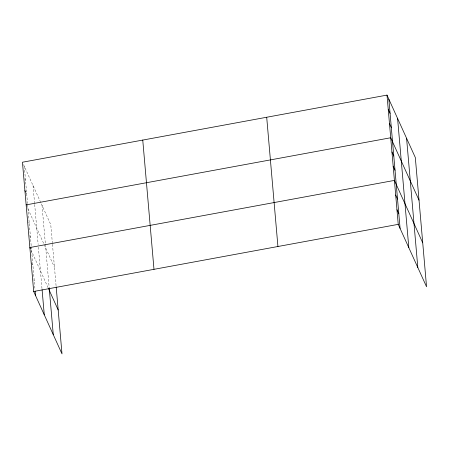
<?xml version="1.0" encoding="UTF-8"?>
<svg xmlns="http://www.w3.org/2000/svg" width="449" height="449" viewBox="0 0 449 449"><rect width="100%" height="100%" fill="white"/><g stroke="black" fill="none" stroke-linecap="round" stroke-linejoin="round"><path stroke-width="0.34" stroke-dasharray="2.25 1.68" d="M23.511 164.559L50.765 224.646L52.415 243.605M24.746 178.775L25.537 180.526M25.453 191.83L26.772 194.748M26.424 205.462L54.475 267.301M28.714 222.014L29.247 223.181M29.685 235.646L30.481 237.398M30.925 249.869L48.324 288.224M31.402 262.766L32.99 266.268M33.737 279.749L34.264 280.917M52.471 244.284L56.119 286.26M42.032 205.395L45.327 243.313M45.388 243.987L49.21 287.994M33.035 185.56L34.624 203.84M34.685 204.519L38.154 244.464M38.39 247.174L42.026 289.004M24.302 166.31L27.541 203.549M27.597 204.222L31.245 246.198M31.307 246.877L35.05 289.981"/><path stroke-width="0.67" d="M386.999 95.098L398.235 224.354L426.55 286.776L415.314 157.52L386.999 95.098L22.45 162.224L33.686 291.48L62.001 353.902L56.181 286.933M26.16 204.879L390.709 137.753L419.024 200.175M33.686 291.48L398.235 224.354M388.233 109.315L390.086 113.401M389.474 123.537L391.326 127.617M391.943 151.97L393.795 156.056M393.178 166.186L395.03 170.272M422.728 242.825L394.413 180.408L29.864 247.534L30.392 248.701M395.687 195.057L397.539 199.137M396.961 209.705L398.813 213.786M24.919 190.662L25.453 191.83M48.324 288.224L58.179 309.956M406.581 138.27L417.817 267.52M397.584 118.435L408.82 247.685M388.851 99.184L400.087 228.434M266.7 117.251L277.931 246.501M142.754 140.077L153.985 269.327M49.272 288.673L53.268 334.651M42.088 289.7L44.271 314.816M35.174 291.379L35.538 295.565"/></g></svg>
